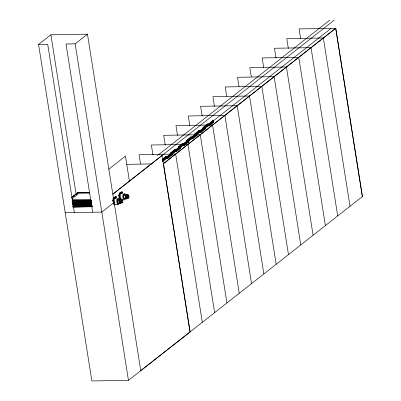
<?xml version="1.0" encoding="UTF-8"?>
<svg xmlns="http://www.w3.org/2000/svg" width="401" height="401" viewBox="0 0 401 401"><rect width="100%" height="100%" fill="white"/><g stroke="black" fill="none" stroke-linecap="round" stroke-linejoin="round"><path stroke-width="0.6" d="M113.683 202.335A3.108 1.338 89 0 1 113.443 200.811L113.503 200.816M115.202 197.673L115.032 197.929M121.167 193.157L121.132 192.821M121.052 192.871L120.716 193.137M163.317 160.631L162.38 161.362L162.951 161.352L167.057 158.129L166.961 157.528L162.726 160.691L162.761 160.154L166.831 156.956C167.483 157.483 166.129 157.899 166.365 156.971M167.994 157.177L171.643 154.31L171.678 153.773M172.3 153.979L168.004 157.508L168.014 156.926L172.119 153.698L172.3 153.979L171.728 153.989M170.911 153.794L175.036 150.505C175.713 150.992 174.31 151.488 174.6 150.565M176.134 150.796L180.43 147.267L180.42 147.854L176.315 151.077L175.558 150.806M175.839 151.688A0.952 0.411 89 0 1 175.312 151.087A0.952 0.411 89 0 1 175.553 149.884L179.658 146.661L180.229 146.651A0.952 0.411 89 0 1 180.756 147.247A0.952 0.411 89 0 1 180.515 148.45L176.41 151.678L175.839 151.688L175.743 151.087L179.849 147.864L179.889 147.322L180.48 147.378M179.117 147.347L183.242 144.054L183.147 143.448A0.952 0.411 89 0 1 183.673 144.044A0.952 0.411 89 0 1 183.432 145.247L182.861 145.257C182.224 144.485 183.623 143.683 183.337 144.646M184.405 144.28L188.054 141.413C187.944 140.761 189.031 140.761 188.625 141.403L184.415 144.611L184.425 144.024L188.686 140.926M187.798 140.716C188.851 140.906 191.387 136.711 191.543 138.2M192.154 138.19L196.259 134.962L196.3 134.425M196.916 134.716L196.771 134.34L192.63 137.578L192.62 138.16L196.916 134.716L196.345 134.726M196.896 133.563L199.212 131.744L198.986 130.556A0.952 0.411 89 0 1 199.197 130.525M199.748 131.749L199.653 131.147M200.816 131.383L204.465 128.515C204.149 127.648 205.387 127.668 205.036 128.505L200.826 131.713L200.836 131.127L205.046 127.924L204.505 127.979M206.796 124.756L206.791 125.112L207.257 124.746C208.194 124.165 208.345 125.744 207.382 125.312L204.655 127.468M208.034 124.901L207.462 124.911L207.382 125.312L207.477 125.914L208.084 125.884L204.44 128.751M208.565 125.292L212.67 122.064C212.575 121.428 213.638 121.403 213.242 122.059L209.031 125.262L209.041 124.681L213.307 121.583M118.074 203.182C116.155 200.074 120.049 202.154 119.804 199.798C120.405 198.911 120.18 199.929 120.32 199.492M124.21 198.66C123.252 197.608 123.648 194.049 124.856 194.67M120.2 203.422L118.079 203.172M126.716 194.675C126.656 194.36 125.608 195.097 126.365 194.63A2.06 0.887 89 0 1 127.027 195.127M120.932 199.748C121.182 199.056 120.596 200.234 121.578 199.808C122.43 199.613 120.495 199.061 121.724 199.633M121.578 199.808L122.185 199.843M127.608 194.615L127.633 195.061L127.047 194.886M127.548 194.776C128.245 194.856 126.616 194.736 127.663 194.876M120.054 203.237L119.784 202.911A2.175 0.937 89 0 1 119.518 201.147L119.528 201.117M119.784 202.911L117.929 202.901M126.17 198.099L125.919 198.45L125.794 198.154A2.175 0.937 89 0 1 125.523 196.43L125.799 195.202M126.771 198.405L126.019 197.192A1.594 0.687 89 0 1 126.576 195.076L127.037 194.911L126.551 194.971A1.699 0.732 89 0 0 125.889 196.776L125.954 196.771M117.688 200.826L117.668 201.142M117.759 200.53L119.658 200.39M118.686 199.277L118.2 199.372L117.779 200.425M118.711 203.502L120.546 203.563L121.167 202.7M119.904 199.708L119.909 199.678A2.06 0.887 89 0 0 119.729 202.53L120.125 202.956L119.909 202.761M119.839 201.863L120.135 201.558L120.125 201.949M121.142 202.756A2.06 0.887 89 0 1 120.084 203.237L120.145 202.751M127.227 197.888L126.546 198.846L124.375 198.791M165.768 157.002L165.829 156.631M173.974 150.555L174.034 150.18M182.179 144.104L182.239 143.733M190.385 137.658L190.445 137.282M198.59 131.207L198.65 130.836M203.703 128.145L203.698 127.307L207.768 124.109A0.952 0.411 89 0 1 208.314 124.942M114.621 198.064L115.182 197.538M114.816 197.848L114.791 198.114M120.691 193.222L120.626 193.347M120.691 193.307C120.796 194.109 121.944 191.813 120.676 192.991M117.744 200.741L117.744 200.485M118.616 199.427A2.236 0.962 89 0 0 117.247 201.277A2.236 0.962 89 0 0 118.551 203.548L118.566 203.497M120.13 199.327L120.511 199.247M114.686 197.909L115.207 197.362M120.415 199.543L120.145 199.723M120.135 201.558L120.029 202.024L120.786 203.257M119.824 202.766L119.894 203.066L120.17 202.906M126.114 194.761L126.14 194.916M126.155 194.816L126.41 194.836M125.884 197.974L125.859 198.219M126.37 198.821L125.979 198.395L126.16 198.089M127.007 195.021L127.658 194.901M127.568 194.269C127.874 194.295 126.901 194.485 127.719 195.092M120.972 199.462L120.967 199.748L121.568 199.312M120.074 201.848L120.175 201.888A1.619 0.697 89 0 0 120.706 202.971L120.796 203.127M126.094 197.127L126.18 197.172A1.619 0.697 89 0 0 126.711 198.254L126.646 198.415M120.666 199.322L120.546 199.688A1.699 0.732 89 0 0 119.884 201.492L119.814 201.863M121.182 199.558L121.463 199.467M127.734 194.35L127.864 194.696M113.298 200.891L112.932 201.056L112.942 200.204M119.297 196.169L118.937 196.335L118.947 195.487M120.541 199.487L120.791 199.543A2.06 0.887 89 0 0 120.37 199.337L120.395 199.528M194.936 134.525L194.921 133.769L198.986 130.566L199.558 130.561A0.952 0.411 89 0 1 200.084 131.147A0.952 0.411 89 0 1 199.843 132.35L197.142 134.485M195.508 134.515L199.653 131.157L199.558 130.551L195.493 133.759A0.952 0.411 89 0 0 195.227 134.47M121.112 199.773L121.418 199.603M127.112 195.056L128.049 194.956M121.729 199.066C121.097 199.738 121.994 198.685 121.593 199.447M127.368 195.117L127.217 194.761L127.749 194.941M128.15 195.262L128.16 195.066M125.949 198.224L125.884 197.954M120.861 199.492C119.949 199.924 122.3 199.929 121.553 199.442M120.791 199.773L120.912 199.543M121.022 199.628L121.939 199.638M119.819 202.024L120.701 203.252M120.526 203.337L120.856 202.996M126.385 194.726L125.974 194.891M125.924 196.916L126.531 198.62L126.861 198.274M126.621 195.056L126.726 194.711M125.889 197.282L126.14 196.836L126.145 197.352M126.791 195.056L126.927 194.721M188.084 141.378L188.701 141.242M196.29 134.926L196.886 134.861M205.066 128.47L204.465 128.515L204.56 129.117L205.132 129.107A0.952 0.411 89 0 0 205.372 127.904A0.952 0.411 89 0 0 204.846 127.302L204.274 127.312L200.169 130.536A0.952 0.411 89 0 0 199.929 131.744A0.952 0.411 89 0 0 200.455 132.34L201.026 132.33L205.132 129.107L205.036 128.505M213.272 122.019L212.7 122.029M120.195 199.352L119.924 199.568M120.4 199.618L120.205 199.427M120.661 193.016L121.197 192.64L121.272 192.951M121.693 199.848L121.137 199.618M121.854 199.608L121.348 199.242M126.064 194.816L125.944 194.956A2.06 0.887 89 0 0 125.734 197.808L125.824 198.044M124.691 198.876L126.566 198.826M126.47 198.595L126.801 198.405M166.956 157.508L167.022 158.144L166.124 158.425M175.402 151.423A0.952 0.411 89 0 1 175.227 151.698L175.167 151.082L175.227 151.698L172.069 154.19M192.084 138.2L192.726 138.18L192.821 138.781A0.952 0.411 89 0 1 192.295 138.18A0.952 0.411 89 0 1 192.535 136.977L191.964 136.987L192.059 137.588L192.6 137.613L192.535 136.977L196.64 133.754A0.952 0.411 89 0 1 197.167 134.35A0.952 0.411 89 0 1 196.926 135.553L192.821 138.781L192.249 138.791A0.952 0.411 89 0 1 191.723 138.19A0.952 0.411 89 0 1 191.964 136.987L196.069 133.764A0.952 0.411 89 0 1 196.279 133.733M190.114 331.923L163.468 163.678L335.787 28.255L362.434 196.5L128.455 380.333L91.859 380.95L38.566 44.466L50.877 34.792L87.468 34.175L113.433 198.099M92.661 212.244L66.01 44.005L75.162 43.849L87.468 34.175M71.568 197.477L77.919 192.485L89.618 192.29M71.589 197.588L77.939 192.6L89.639 192.405M73.558 196.169L77.954 192.711M73.578 196.279L74.556 195.513M75.533 194.746L77.974 192.826M73.594 196.395L74.571 195.628M75.548 194.861L76.526 194.094M108.711 169.242L125.448 156.089L129.498 181.663M71.939 198.941L79.182 193.252L89.784 193.076M157.468 155.548L329.787 20.125M334.359 20.05L112.806 194.164L162.104 155.473M162.094 159.563L166.164 156.365M170.109 154.54A0.952 0.411 89 0 1 170.3 153.112L174.37 149.914M162.575 159.658A0.952 0.411 89 0 1 162.666 159.553L166.736 156.355A0.952 0.411 89 0 1 167.262 156.941A0.952 0.411 89 0 1 167.022 158.144M163.979 158.756L165.763 157.352M172.63 151.959L173.523 151.257M181.282 145.157L182.64 144.094M198.585 131.558L199.758 131.167M171.453 153.107L167.347 156.335A0.952 0.411 89 0 0 167.107 157.538A0.952 0.411 89 0 0 167.633 158.134L168.204 158.124L172.31 154.901A0.952 0.411 89 0 0 172.55 153.698A0.952 0.411 89 0 0 172.024 153.097L171.453 153.107A0.952 0.411 89 0 1 171.854 153.297M187.828 140.455L191.608 137.723M204.69 127.202L207.994 124.761M114.721 198.114L114.881 197.603L114.856 198.069M120.786 192.906L120.987 193.302L120.711 193.377M162.736 160.41L166.39 157.538M180.039 146.811L182.801 144.641M163.207 160.32L166.159 157.999M167.638 156.836L171.092 154.069M172.56 152.966L174.039 151.809M176.56 149.768L175.648 150.485L176.219 150.475L176.124 149.874L180.229 146.651L180.325 147.252M178.385 148.335L179.753 147.262L180.43 147.267M181.914 145.618L182.901 144.841M184.871 143.297L185.853 142.52M190.776 138.651L188.315 140.586A0.952 0.411 89 0 0 187.863 140.21L183.758 143.438A0.952 0.411 89 0 0 183.518 144.641A0.952 0.411 89 0 0 184.044 145.237L184.615 145.227L188.721 142.004A0.952 0.411 89 0 0 188.961 140.801A0.952 0.411 89 0 0 188.435 140.2L187.863 140.21L187.959 140.811L188.635 140.821M193.427 136.51L192.059 137.588L192.63 137.578M194.224 135.944L195.207 135.172M198.655 132.46L199.638 131.688M205.056 127.433L207.517 125.498M208.926 124.33L331.091 28.381M172.43 153.232L175.167 151.082M179.137 147.794L183.372 144.631L183.432 145.247L179.362 148.455A0.952 0.411 89 0 1 178.886 148.079M187.342 141.342L191.578 138.185L191.638 138.801L188.024 141.648M196.59 134.24L199.783 131.734L199.843 132.35L199.272 132.36L199.177 131.759L199.783 131.734M205.252 127.433L207.989 125.287L208.049 125.904A0.952 0.411 89 0 0 208.224 125.628M174.691 151.688L174.285 151.939M182.535 145.528L182.896 145.242M205.282 127.648L206.214 126.916M170.826 155.628L172.31 154.901L172.214 154.3M184.044 145.237L184.956 144.52M187.237 142.731L188.721 142.004L188.625 141.403M200.455 132.34L202.279 130.906M113.623 202.806L101.809 212.089L65.213 212.705M163.347 163.723L335.667 28.301L362.314 196.545M171.834 153.262L174.595 151.092L175.192 151.007M162.044 155.473L190.059 331.968L140.761 370.659L114.506 204.891M196.736 134.355L196.64 133.754L196.069 133.764L196.164 134.365L196.871 134.415M187.442 141.423L187.573 142.009L186.996 142.019A0.952 0.411 89 0 1 186.686 141.969M179.237 147.874L179.362 148.455M175.036 150.495L174.941 149.894L174.37 149.904A0.952 0.411 89 0 1 174.776 150.094M166.831 156.941L166.736 156.345L166.164 156.355L166.26 156.951M127.623 194.315L127.353 194.525M127.152 194.881L127.503 194.796M120.796 199.462L120.586 198.986A3.223 1.388 89 0 1 120.084 196.771L120.079 195.578A1.905 0.822 89 0 1 120.38 194.425L121.714 193.372A1.905 0.822 89 0 1 121.889 193.412M114.1 204.149L114.069 204.565M127.688 194.911L127.964 194.886M126.721 198.53L126.696 198.365A1.699 0.732 89 0 0 127.182 197.798M118.686 203.593L120.561 203.543L120.27 203.407M335.667 28.301L299.071 28.917L300.64 38.817M38.566 44.466L47.714 44.31L74.36 212.555M212.61 121.448L213.182 121.438L213.051 120.856L212.48 120.866L208.375 124.089A0.952 0.411 89 0 0 208.134 125.292A0.952 0.411 89 0 0 208.66 125.894L209.232 125.884L213.337 122.656A0.952 0.411 89 0 0 213.578 121.453A0.952 0.411 89 0 0 213.051 120.856L208.946 124.079L208.375 124.089L208.47 124.691L209.041 124.681L208.946 124.079A0.952 0.411 89 0 0 208.705 125.282A0.952 0.411 89 0 0 209.232 125.884L209.137 125.282L208.495 125.302M213.282 121.518L212.575 121.468L212.48 120.866A0.952 0.411 89 0 1 212.791 120.917M212.751 121.663L213.322 121.653M212.756 121.749L213.327 121.739M212.756 121.829L213.327 121.819M212.746 121.909L213.317 121.899M212.766 122.666L213.337 122.656L213.242 122.059L212.67 122.064L212.766 122.666A0.952 0.411 89 0 0 212.861 122.561M207.929 124.691L207.287 124.711L207.192 124.109L207.768 124.109L207.858 124.711M208.44 124.726L209.011 124.716M207.447 124.836L208.019 124.826M207.472 124.992L208.044 124.982M208.044 125.062L175.989 125.648L177.558 135.548M210.104 125.077L212.585 125.032L239.232 293.276M207.457 125.152L208.029 125.142M207.412 125.272L208.014 125.212M208.46 125.272L209.031 125.262M204.525 128.039L205.101 128.029M204.545 128.114L205.117 128.104M204.55 128.195L205.122 128.185M204.55 128.28L205.122 128.27M204.52 128.425L205.111 128.345M199.217 131.222L199.813 131.272M199.257 131.358L199.828 131.348M199.267 131.438L199.838 131.428M199.262 131.523L199.838 131.513M199.252 131.598L199.823 131.593M199.237 131.668L199.808 131.658M196.32 134.49L196.891 134.48M196.34 134.561L196.911 134.556M196.345 134.646L196.916 134.636M194.691 134.801L163.678 135.322L165.247 145.222M196.335 134.806L196.906 134.796M197.172 134.761L200.274 134.706L226.921 302.95M196.259 134.962L196.831 134.957L196.926 135.553M191.518 137.588L190.876 137.608L190.781 137.007L191.352 137.007L187.287 140.205L186.711 140.215A0.952 0.411 89 0 0 186.595 141.829M190.846 137.643L191.583 137.658M192.004 137.678L192.575 137.668M191.051 137.809L191.623 137.799M191.061 137.889L191.633 137.879M191.056 137.969L191.633 137.959M191.046 138.049L191.618 138.039M191.994 138.064L192.565 138.054M191.001 138.17L191.603 138.109M192.019 138.124L192.62 138.16M190.971 138.21L191.578 138.185M188.094 140.876L188.665 140.866M188.134 141.012L188.706 141.002M188.139 141.092L188.711 141.082M188.139 141.177L188.711 141.167M188.655 141.368L188.054 141.413L188.149 142.014M182.856 144.335L183.427 144.325M182.851 144.42L183.422 144.41M183.412 144.49L151.372 144.997L152.941 154.891M185.488 144.42L187.964 144.38L214.615 312.625M182.826 144.566L183.397 144.555M182.766 144.656L183.372 144.631M179.929 147.458L180.5 147.453M179.934 147.543L180.505 147.533M179.934 147.623L180.505 147.613M179.924 147.703L180.495 147.693M179.904 147.768L180.475 147.763M180.45 147.814L179.849 147.864L179.944 148.46M175.553 149.884L176.124 149.874A0.952 0.411 89 0 0 175.884 151.077A0.952 0.411 89 0 0 176.41 151.678L176.315 151.077L175.638 151.067M174.5 150.49L175.142 150.51M174.435 150.54L175.172 150.56M174.625 150.631L175.197 150.621M175.573 150.646L176.164 150.565M174.641 150.706L175.212 150.696M175.563 150.721L176.134 150.711M174.651 150.786L175.222 150.776M174.646 150.866L175.217 150.856M175.568 150.886L176.139 150.876M174.635 150.946L175.207 150.936M175.583 150.961L176.154 150.951M175.608 151.022L176.179 151.012M170.3 153.112L170.876 153.102L174.941 149.904A0.952 0.411 89 0 1 175.417 150.27M171.548 153.708L172.189 153.688M170.365 153.748L170.936 153.738M171.648 153.728L172.255 153.763M171.703 153.834L172.275 153.824M171.723 153.909L172.295 153.899M170.074 154.144L139.062 154.671L140.535 163.949M171.728 154.074L175.658 154.054L202.304 322.294M171.698 154.22L172.29 154.139M171.643 154.31L172.245 154.265M170.184 154.726A0.952 0.411 89 0 0 170.585 154.916L171.157 154.906L170.906 154.179M166.395 157.017L166.966 157.007M166.42 157.077L167.006 157.142M166.445 157.232L167.016 157.227M166.44 157.317L167.011 157.307M166.43 157.398L167.001 157.387M166.41 157.463L166.986 157.453M126.756 164.34L152.004 163.919M79.804 192.68L89.654 192.515M86.596 192.68L89.674 192.63M120.947 192.781L120.982 193.252M123.804 195.698L125.658 195.668M114.942 197.503L115.102 197.924M115.047 197.593L115.242 197.813L115.177 197.412M114.932 197.683L115.272 197.668M114.912 198.019L114.962 197.482M123.934 198.184L125.794 198.154M124.205 198.64L126.064 198.61M72.225 199.683L90.937 199.367M72.591 200.465L91.062 200.154M72.606 200.575L91.082 200.264M72.626 200.69L91.097 200.38M72.641 200.806L91.117 200.495M72.661 200.916L91.132 200.605M72.676 201.031L91.152 200.721M72.08 201.157L91.167 200.836M72.1 201.267L91.187 200.946M72.115 201.382L91.207 201.061M72.135 201.497L91.222 201.177M72.155 201.608L91.243 201.287M72.17 201.723L91.258 201.402M72.19 201.838L91.278 201.518M72.205 201.949L91.298 201.628M72.225 202.064L91.313 201.743M72.245 202.179L91.333 201.853M72.26 202.289L91.348 201.969M72.28 202.405L91.368 202.084M72.295 202.52L91.388 202.194M72.315 202.63L91.403 202.31M72.947 202.736L91.423 202.425M72.967 202.851L91.438 202.535M72.982 202.961L91.458 202.65M73.002 203.076L91.473 202.766M73.022 203.187L91.493 202.876M73.037 203.302L91.513 202.991M73.057 203.417L91.528 203.106M73.072 203.528L91.548 203.217M72.476 203.653L91.563 203.332M72.496 203.768L91.583 203.447M72.511 203.878L91.603 203.558M72.531 203.994L91.618 203.673M72.551 204.109L91.639 203.788M72.566 204.219L91.654 203.898M72.586 204.335L91.674 204.014M72.601 204.45L91.689 204.129M72.621 204.56L91.709 204.239M72.636 204.675L91.729 204.355M72.656 204.791L91.744 204.47M72.676 204.901L91.764 204.58M72.691 205.016L91.779 204.695M73.328 205.122L91.799 204.806M73.343 205.232L91.819 204.921M73.363 205.347L91.834 205.036M73.378 205.462L91.854 205.147M118.14 204.68L115.423 204.726A5.012 2.16 89 0 1 114.992 204.69L114.581 203.708A3.223 1.388 89 0 1 114.084 201.487L114.074 200.294A1.905 0.822 89 0 1 114.375 199.142L115.714 198.094A1.905 0.822 89 0 1 116.089 198.294M73.398 205.573L91.869 205.262M73.418 205.688L91.889 205.377M73.433 205.798L91.909 205.487M73.453 205.913L91.924 205.603M73.468 206.029L91.944 205.718M73.488 206.139L91.959 205.828M72.892 206.264L91.979 205.944M72.907 206.38L91.994 206.059M72.927 206.49L92.014 206.169M72.942 206.605L92.035 206.284M72.962 206.721L92.05 206.4M72.982 206.831L92.07 206.51M72.997 206.946L92.085 206.625M73.017 207.061L92.105 206.741M127.518 194.33L127.879 194.505M178.625 147.874L178.505 146.666L182.575 143.468L183.147 143.458L179.082 146.656L178.505 146.666A0.952 0.411 89 0 0 178.265 147.869A0.952 0.411 89 0 0 178.791 148.465M119.072 195.387L119.308 195.758M121.513 199.046L121.789 199.142M115.774 196.68C111.694 196.6 112.982 202.405 114.084 204.876A7.769 3.348 89 0 0 114.596 204.891L114.611 204.866A7.769 3.348 89 0 0 115.122 204.881M207.152 126.18L206.891 125.708M200.289 131.749L200.169 130.536L200.741 130.531L204.846 127.302L204.941 127.904M195.578 134.942L195.778 135.558A0.952 0.411 89 0 1 195.247 134.962M114.581 204.856L113.563 198.43L116.059 196.4L116.616 198.355M198.901 132.596L198.685 132.16M183.843 144.621L183.758 143.438L184.33 143.428L188.435 140.2L188.53 140.801M125.974 198.345L126.089 198.515A2.06 0.887 89 0 0 127.142 198.034M120.791 193.352L120.796 193.397M125.824 197.307L126.495 198.595M167.402 157.473L167.347 156.335L167.919 156.325L172.024 153.097L172.119 153.698M121.779 191.964C118.1 191.763 118.741 196.901 119.804 199.307M125.323 194.746L124.992 193.803A1.905 0.822 89 0 0 124.43 193.327L123.097 194.38A1.905 0.822 89 0 0 122.796 195.528L122.801 196.726A3.223 1.388 89 0 0 123.302 198.941L123.709 199.924A5.012 2.16 89 0 0 125.192 199.137M119.318 199.462L118.987 198.525A1.905 0.822 89 0 0 118.425 198.049L117.092 199.096A1.905 0.822 89 0 0 116.791 200.249L116.796 201.442A3.223 1.388 89 0 0 117.298 203.663L117.709 204.64A5.012 2.16 89 0 0 119.187 203.858M119.678 197.723L119.503 196.951A3.303 1.424 89 0 1 119.418 196.104A3.108 1.338 89 0 0 119.688 197.618M113.673 202.44L113.498 201.668A3.303 1.424 89 0 1 113.418 200.821M122.616 193.638L122.064 191.683L119.568 193.708L120.325 199.297M350.008 206.219L323.356 37.975L286.765 38.591L288.334 48.491M337.697 215.893L311.051 47.649L274.454 48.265L276.023 58.16M325.386 225.562L298.74 57.323L262.149 57.939L263.718 67.834M313.081 235.237L286.434 66.997L249.838 67.614L251.307 76.892M300.77 244.911L274.124 76.666L237.532 77.283L239.001 86.561M288.464 254.585L261.818 86.34L225.222 86.957L226.69 96.235M276.154 264.259L249.507 96.014L212.916 96.631L214.48 106.526M263.848 273.928L237.202 105.689L200.605 106.305L202.174 116.2M251.537 283.602L224.891 115.363L188.3 115.979L189.863 125.874M203.888 128.51L203.984 129.112A0.952 0.411 89 0 1 203.502 128.736M203.222 127.919L203.127 127.317L207.192 124.12A0.952 0.411 89 0 1 207.507 124.16M200.836 131.127L200.741 130.531A0.952 0.411 89 0 0 200.5 131.734A0.952 0.411 89 0 0 201.026 132.33L200.931 131.728M195.588 134.36L195.493 133.759L194.921 133.769A0.952 0.411 89 0 0 194.675 134.972M191.447 137.608L191.352 136.997A0.952 0.411 89 0 1 191.879 137.598M187.382 140.806L187.287 140.205A0.952 0.411 89 0 0 187.041 141.408A0.952 0.411 89 0 0 187.573 142.009M186.806 140.816L186.711 140.215L190.781 137.017A0.952 0.411 89 0 1 191.257 137.383M184.425 144.024L184.33 143.428A0.952 0.411 89 0 0 184.089 144.631A0.952 0.411 89 0 0 184.615 145.227L184.52 144.626M182.671 144.054L182.575 143.453A0.952 0.411 89 0 1 183.051 143.834M180.42 147.854L180.515 148.45M179.753 147.262L179.658 146.661A0.952 0.411 89 0 1 180.134 147.037M179.177 147.257L179.082 146.656A0.952 0.411 89 0 0 178.836 147.859M170.966 153.703L170.876 153.102A0.952 0.411 89 0 0 170.605 154.064M170.49 154.315L170.585 154.916M168.014 156.926L167.919 156.325A0.952 0.411 89 0 0 167.678 157.528A0.952 0.411 89 0 0 168.204 158.124L168.109 157.523L167.538 157.533L167.633 158.134M162.666 159.553L162.761 160.154M162.856 160.751L162.951 161.352A0.952 0.411 89 0 1 162.641 161.302M120.967 192.766L121.052 193.247M120.816 192.886L120.927 193.347M75.162 43.849L128.455 380.333M77.919 192.485L77.989 192.941M50.877 34.792L76.115 194.164M121.668 199.648L121.729 199.929M126.14 196.836L126.175 197.182M120.646 203.212L120.656 203.066A1.699 0.732 89 0 0 121.037 202.806M203.006 128.932A0.952 0.411 89 0 1 203.127 127.317L203.698 127.307A0.952 0.411 89 0 0 203.452 128.51M207.653 125.638A0.952 0.411 89 0 1 207.477 125.914M204.274 127.312A0.952 0.411 89 0 1 204.485 127.282M195.202 135.568A0.952 0.411 89 0 1 194.801 135.378M199.503 131.884A0.952 0.411 89 0 1 199.447 132.089M191.813 138.525A0.952 0.411 89 0 1 191.638 138.801L191.066 138.811A0.952 0.411 89 0 0 191.242 138.535M188.32 141.743A0.952 0.411 89 0 1 188.244 141.904M180.184 147.257A0.952 0.411 89 0 1 180.114 148.19M171.157 154.906A0.952 0.411 89 0 1 170.631 154.305M171.909 154.641A0.952 0.411 89 0 1 171.828 154.801M166.164 156.355A0.952 0.411 89 0 1 166.57 156.54M127.042 197.999A1.594 0.687 89 0 1 126.079 197.548M124.811 198.57A2.236 0.962 89 0 1 123.292 196.846A2.236 0.962 89 0 1 124.656 194.711M120.706 192.605A3.303 1.424 89 0 1 121.077 192.665M119.538 197.728A3.303 1.424 89 0 1 119.292 195.247M119.874 193.152A3.303 1.424 89 0 1 120.205 192.771M120.566 192.605A3.303 1.424 89 0 1 120.937 192.665M119.603 197.618A3.108 1.338 89 0 1 119.363 196.094M120.35 202.816A1.594 0.687 89 0 1 120.079 202.269M119.994 201.893A1.594 0.687 89 0 1 120.751 199.828M121.037 202.716A1.594 0.687 89 0 1 120.521 202.951M118.586 203.548A2.236 0.962 89 0 1 117.282 201.272A2.236 0.962 89 0 1 118.651 199.427M114.24 203.573A3.303 1.424 89 0 1 113.924 203.091M114.1 203.578A3.303 1.424 89 0 1 113.784 203.096M113.533 202.445A3.303 1.424 89 0 1 113.277 200.826M113.869 197.868A3.303 1.424 89 0 1 114.561 197.327M114.135 203.402A3.108 1.338 89 0 1 113.839 202.951M113.598 202.34A3.108 1.338 89 0 1 113.358 200.811M113.919 198.029A3.108 1.338 89 0 1 114.23 197.673M114.22 203.402A3.108 1.338 89 0 1 113.924 202.946M113.127 198.615L113.227 198.961L113.127 198.615M113.653 198.605L113.754 198.951L113.653 198.605M114.536 204.204L114.641 204.55L114.536 204.204M116.039 196.731L116.145 197.071L116.039 196.731M119.132 193.899L119.232 194.239L119.132 193.899M119.653 193.889L119.759 194.234L119.693 193.828M122.044 192.009L122.15 192.355L122.044 192.009M113.047 199.974L112.962 200.33L113.047 199.974M119.052 195.252L118.967 195.608L119.052 195.252M127.648 195.588A1.594 0.687 89 0 0 128.059 198.204A1.554 0.672 89 0 0 128.841 196.149A1.554 0.672 89 0 0 127.693 195.613A1.554 0.672 89 0 0 128.099 198.164A1.594 0.687 89 0 0 128.821 196.139A1.594 0.687 89 0 0 127.648 195.588M121.784 202.645A1.594 0.687 89 0 0 122.851 201.678A1.554 0.672 89 0 1 121.829 202.61A1.594 0.687 89 0 1 121.824 199.964A1.594 0.687 89 0 1 122.856 201.262A1.554 0.672 89 0 0 121.869 199.999A1.554 0.672 89 0 0 121.829 202.61"/></g></svg>
